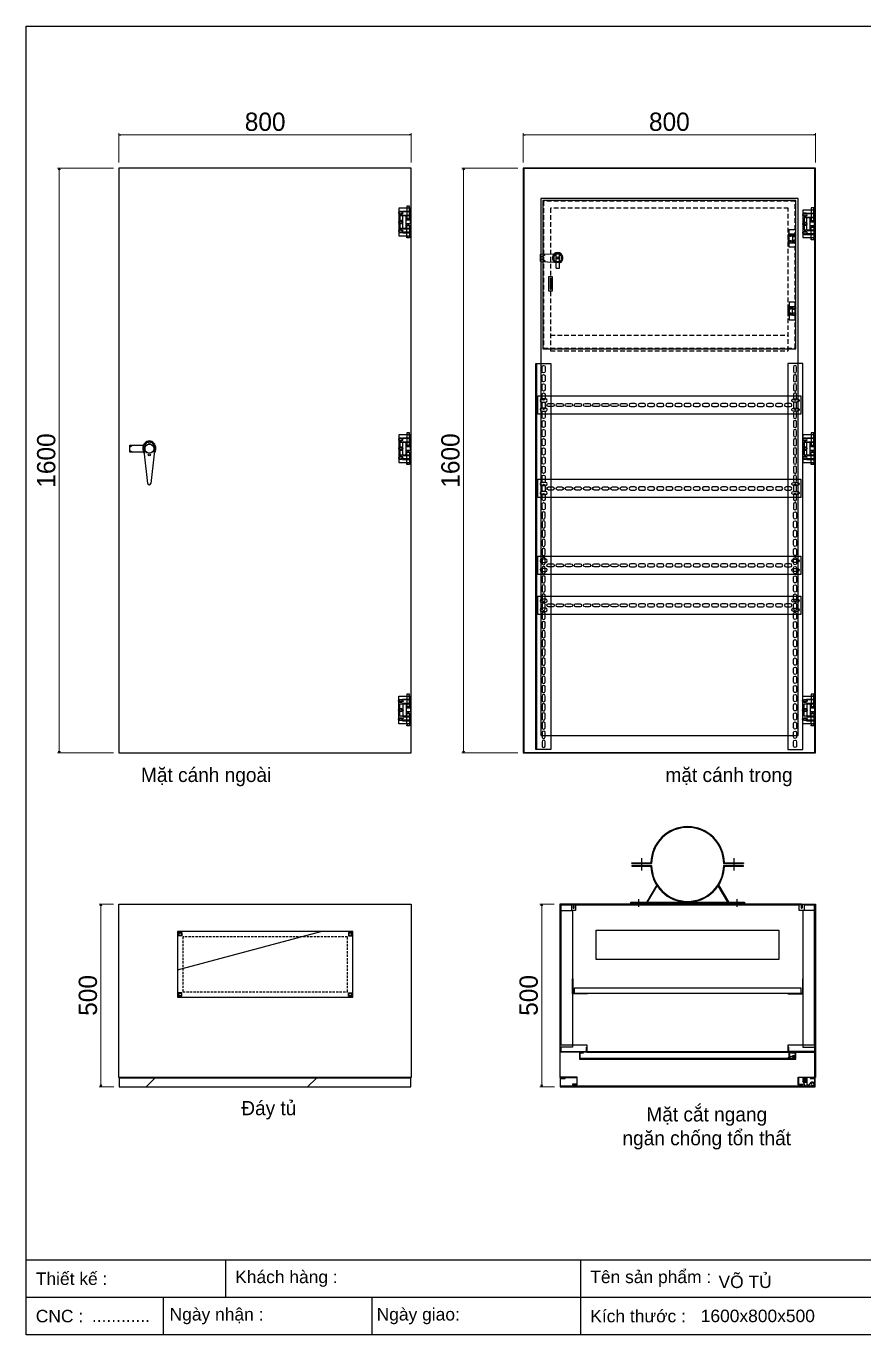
# Model space of a CAD drawing. Header units: millimetres. Extents: x 0 to 5063, y 0 to 3580.
# Drawn here: x 0 to 2292, y 0 to 3580 of the extents above; entities that cross this region are included whole.
import ezdxf

# ---------------------------------------------------------------- set-up
doc = ezdxf.new("R2010")
doc.units = ezdxf.units.MM
doc.linetypes.add('HIDDEN', pattern=[9.525, 6.35, -3.175])
doc.linetypes.add('HIDDENX2', pattern=[19.05, 12.7, -6.35])
for name, color, linetype in [('CNC', 7, 'Continuous'), ('DIM', 253, 'Continuous'), ('Ghi chu', 7, 'Continuous'), ('HEATER', 1, 'Continuous')]:
    doc.layers.add(name, color=color, linetype=linetype)
doc.styles.add('Arial', font='arial.ttf')
doc.dimstyles.new('CNC', dxfattribs={"dimtxt": 50, "dimasz": 5, "dimexe": 5, "dimexo": 15, "dimgap": 10, "dimtad": 1, "dimdec": 0, "dimtxsty": 'Standard', "dimblk": 'OPEN30', "dimcen": 10, "dimclrd": 5, "dimclre": 5, "dimclrt": 3, "dimazin": 3, "dimtfac": 1, "dimtdec": 0, "dimtmove": 0, "dimatfit": 3, "dimldrblk": 'ARCHTICK', "dimlwd": 9, "dimlwe": 9})

# ---------------------------------------------------------------- blocks, each defined once
blk = doc.blocks.new('KHUNG CHUẨN')
at = {"color": 7}
for p, q in [((19889.2, -28535.2), (16919.2, -28535.2)), ((17239.2, -28535.2), (17239.2, -28595.2)), ((17809.2, -28535.2), (17809.2, -28655.2)), ((18939.2, -28595.2), (16919.2, -28595.2)), ((17139.2, -28595.2), (17139.2, -28655.2)), ((17474.2, -28595.2), (17474.2, -28655.2))]:
    blk.add_line(p, q, dxfattribs=at)
blk.add_lwpolyline([(16919.2, -26555.2), (19889.2, -26555.2), (19889.2, -28655.2), (16919.2, -28655.2)], close=True, dxfattribs=at)
at = {"color": 2, "char_height": 20, "attachment_point": 4, "style": 'Arial'}
for s, insert, width in [('  Thiết kế :', (16919.2, -28565.2), 917.634), ('  Khách hàng :', (17239.2, -28565.2), 917.634), ('  Tên sản phẩm :', (17809.2, -28565.2), 917.634), ('  CNC :', (16919.2, -28625.2), 917.634), ('  Ngày nhận :', (17134, -28625.2), 556.651), ('  Ngày giao:', (17466.3, -28625.2), 556.651), ('  Kích thước :', (17809.2, -28625.2), 917.634)]:
    blk.add_mtext(s, dxfattribs=dict(at, insert=insert, width=width))
at = {"color": 3, "style": 'Arial'}
for tag, p in [('#01', (17055.6, -28580.1)), ('#02', (17431.4, -28580.1)), ('#03', (18030.6, -28580.1)), ('#08', (18751.7, -28580.1)), ('#10', (19064.8, -28580.1)), ('#04', (17024.8, -28634.6)), ('#05', (17308.5, -28633)), ('#06', (17632.7, -28633.7)), ('#07', (18002, -28634.7)), ('#09', (18753.8, -28632.6)), ('#11', (19060.3, -28625.7)), ('#12', (19806.5, -28628.9))]:
    blk.add_attdef(tag, p, '', height=20, dxfattribs=at)
blk = doc.blocks.new('*D1')
at = {"color": 0, "linetype": 'ByBlock', "lineweight": -2}
for p, q in [((253.9, 3282.7), (258.9, 3284)), ((258.9, 3281.4), (253.9, 3282.7)), ((253.9, 3282.7), (258.9, 3282.7)), ((1048.9, 3284), (1053.9, 3282.7)), ((1053.9, 3282.7), (1048.9, 3281.4)), ((1053.9, 3282.7), (1048.9, 3282.7))]:
    blk.add_line(p, q, dxfattribs=at)
at = {"layer": 'Defpoints', "color": 0, "transparency": 16777216}
for p in [(1053.9, 3282.7), (253.9, 3191.7), (1053.9, 3191.7)]:
    blk.add_point(p, dxfattribs=at)
at = {"layer": 'DIM', "color": 5, "lineweight": 9, "transparency": 16777216}
for p, q in [((253.9, 3206.7), (253.9, 3287.7)), ((258.9, 3282.7), (1048.9, 3282.7)), ((1053.9, 3206.7), (1053.9, 3287.7))]:
    blk.add_line(p, q, dxfattribs=at)
at = {"layer": 'DIM', "color": 3, "transparency": 16777216, "insert": (653.9, 3318.2), "char_height": 50, "attachment_point": 5}
blk.add_mtext('800', dxfattribs=at)
blk = doc.blocks.new('_ArchTick')
at = {"color": 0, "const_width": 0.15}
blk.add_lwpolyline([(-0.5, -0.5), (0.5, 0.5)], dxfattribs=at)
blk = doc.blocks.new('_Open30')
at = {"color": 0, "linetype": 'ByBlock', "lineweight": -2}
for p, q in [((-1, 0.27), (0, 0)), ((0, 0), (-1, -0.27)), ((0, 0), (-1, 0))]:
    blk.add_line(p, q, dxfattribs=at)
blk = doc.blocks.new('*D2')
at = {"color": 0, "linetype": 'ByBlock', "lineweight": -2}
for p, q in [((89.3, 3186.7), (90.6, 3191.7)), ((90.6, 3191.7), (92, 3186.7)), ((90.6, 3191.7), (90.6, 3186.7)), ((90.6, 1591.7), (89.3, 1596.7)), ((92, 1596.7), (90.6, 1591.7)), ((90.6, 1591.7), (90.6, 1596.7))]:
    blk.add_line(p, q, dxfattribs=at)
at = {"layer": 'Defpoints', "color": 0, "transparency": 16777216}
for p in [(253.9, 3191.7), (90.6, 1591.7), (253.9, 1591.7)]:
    blk.add_point(p, dxfattribs=at)
at = {"layer": 'DIM', "color": 5, "lineweight": 9, "transparency": 16777216}
for p, q in [((238.9, 3191.7), (85.6, 3191.7)), ((90.6, 3186.7), (90.6, 1596.7)), ((238.9, 1591.7), (85.6, 1591.7))]:
    blk.add_line(p, q, dxfattribs=at)
at = {"layer": 'DIM', "color": 3, "transparency": 16777216, "insert": (55.1, 2391.7), "char_height": 50, "attachment_point": 5, "rotation": 90}
blk.add_mtext('1600', dxfattribs=at)
blk = doc.blocks.new('*D3')
at = {"color": 0, "linetype": 'ByBlock', "lineweight": -2}
for p, q in [((203.3, 1173.5), (204.6, 1178.5)), ((204.6, 1178.5), (205.9, 1173.5)), ((204.6, 1178.5), (204.6, 1173.5)), ((204.6, 678.5), (203.3, 683.5)), ((205.9, 683.5), (204.6, 678.5)), ((204.6, 678.5), (204.6, 683.5))]:
    blk.add_line(p, q, dxfattribs=at)
at = {"layer": 'Defpoints', "color": 0, "transparency": 16777216}
for p in [(253.9, 1178.5), (204.6, 678.5), (254.9, 678.5)]:
    blk.add_point(p, dxfattribs=at)
at = {"layer": 'DIM', "color": 5, "lineweight": 9, "transparency": 16777216}
for p, q in [((238.9, 1178.5), (199.6, 1178.5)), ((204.6, 1173.5), (204.6, 683.5)), ((239.9, 678.5), (199.6, 678.5))]:
    blk.add_line(p, q, dxfattribs=at)
at = {"layer": 'DIM', "color": 3, "transparency": 16777216, "insert": (169.1, 928.5), "char_height": 50, "attachment_point": 5, "rotation": 90}
blk.add_mtext('500', dxfattribs=at)
blk = doc.blocks.new('MS308-2-1')
at = {"color": 1}
for p, q in [((-53, 4.6), (-46, 10)), ((-13.3, -14.2), (-13.3, 6.7)), ((-12.3, 6.7), (-12.3, -6.9)), ((12.3, 6.7), (12.3, -6.9)), ((13.3, 6.7), (13.3, -14.2)), ((-53, -4.6), (-46, -10)), ((-4, -95), (-13.3, -14.2)), ((13.3, -14.2), (4, -95))]:
    blk.add_line(p, q, dxfattribs=at)
blk.add_lwpolyline([(-15.8, -10), (-53, -10), (-53, 10), (-15.8, 10)], dxfattribs=at)
for centre, radius, start, end in [((0, 6.7), 13.3, 0, 180), ((0, 6.7), 12.3, 0, 180), ((0, 5.9), 17.7, 226.184, 313.816), ((0, -95), 4, 180, 0)]:
    blk.add_arc(centre, radius, start, end, dxfattribs=at)
blk.add_ellipse((0, 0), major_axis=(0, 21), ratio=0.857143, start_param=3.972003, end_param=8.594367, dxfattribs=at)
blk = doc.blocks.new('HL011-1-3')
at = {"color": 1}
for p, q in [((29.5, 81), (22.5, 81)), ((22.5, 81), (22.5, 78)), ((23.5, 78), (22.5, 78)), ((22.5, 75), (22.5, 49)), ((23.5, 75), (22.5, 75)), ((23.5, 75), (23.5, 78)), ((29.5, 78), (28.5, 78)), ((28.5, 75), (28.5, 78)), ((28.5, 75), (29.5, 75)), ((29.5, 78), (29.5, 81)), ((29.5, 49), (29.5, 75)), ((11, 56), (11, 19)), ((11, 56), (32, 56)), ((20, 54), (20, 21)), ((20, 47), (32, 47)), ((32, 42.5), (20, 42.5)), ((22.5, 49), (24, 44)), ((24, 44), (28, 44)), ((29.5, 49), (28, 44)), ((11, 19), (32, 19)), ((32, 32.5), (20, 32.5)), ((20, 28), (32, 28)), ((22.5, 26), (24, 31)), ((22.5, 0), (22.5, 26)), ((23.5, 0), (22.5, 0)), ((23.5, 0), (23.5, -3)), ((24, 31), (28, 31)), ((29.5, 26), (28, 31)), ((28.5, 0), (28.5, -3)), ((28.5, 0), (29.5, 0)), ((29.5, 26), (29.5, 0)), ((22.5, -6), (22.5, -3)), ((23.5, -3), (22.5, -3)), ((29.5, -6), (22.5, -6)), ((29.5, -3), (28.5, -3)), ((29.5, -3), (29.5, -6))]:
    blk.add_line(p, q, dxfattribs=at)
for points in [[(32, 19), (32, 0), (0, 0), (0, 75), (32, 75), (32, 56)], [(32, 28), (32, 21), (3, 21), (3, 54), (32, 54), (32, 47)], [(32, 42.5), (32, 32.5)]]:
    blk.add_lwpolyline(points, dxfattribs=at)
for points in [[(10, 67), (32, 67), (32, 65), (10, 65)], [(10, 8), (32, 8), (32, 10), (10, 10)]]:
    blk.add_lwpolyline(points, close=True, dxfattribs=at)
for centre in [(5.5, 62.5), (5.5, 37.5), (5.5, 12.5)]:
    blk.add_circle(centre, 3, dxfattribs=at)
blk = doc.blocks.new('*D4')
at = {"color": 0, "linetype": 'ByBlock', "lineweight": -2}
for p, q in [((1360, 3282.7), (1365, 3284)), ((1365, 3281.4), (1360, 3282.7)), ((1360, 3282.7), (1365, 3282.7)), ((2155, 3284), (2160, 3282.7)), ((2160, 3282.7), (2155, 3281.4)), ((2160, 3282.7), (2155, 3282.7))]:
    blk.add_line(p, q, dxfattribs=at)
at = {"layer": 'Defpoints', "color": 0, "transparency": 16777216}
for p in [(2160, 3282.7), (1360, 3191.7), (2160, 3191.7)]:
    blk.add_point(p, dxfattribs=at)
at = {"layer": 'DIM', "color": 5, "lineweight": 9, "transparency": 16777216}
for p, q in [((1360, 3206.7), (1360, 3287.7)), ((1365, 3282.7), (2155, 3282.7)), ((2160, 3206.7), (2160, 3287.7))]:
    blk.add_line(p, q, dxfattribs=at)
at = {"layer": 'DIM', "color": 3, "transparency": 16777216, "insert": (1760, 3318.2), "char_height": 50, "attachment_point": 5}
blk.add_mtext('800', dxfattribs=at)
blk = doc.blocks.new('*D5')
at = {"color": 0, "linetype": 'ByBlock', "lineweight": -2}
for p, q in [((1195.4, 3186.7), (1196.8, 3191.7)), ((1196.8, 3191.7), (1198.1, 3186.7)), ((1196.8, 3191.7), (1196.8, 3186.7)), ((1196.8, 1591.7), (1195.4, 1596.7)), ((1198.1, 1596.7), (1196.8, 1591.7)), ((1196.8, 1591.7), (1196.8, 1596.7))]:
    blk.add_line(p, q, dxfattribs=at)
at = {"layer": 'Defpoints', "color": 0, "transparency": 16777216}
for p in [(1360, 3191.7), (1196.8, 1591.7), (1360, 1591.7)]:
    blk.add_point(p, dxfattribs=at)
at = {"layer": 'DIM', "color": 5, "lineweight": 9, "transparency": 16777216}
for p, q in [((1345, 3191.7), (1191.8, 3191.7)), ((1196.8, 3186.7), (1196.8, 1596.7)), ((1345, 1591.7), (1191.8, 1591.7))]:
    blk.add_line(p, q, dxfattribs=at)
at = {"layer": 'DIM', "color": 3, "transparency": 16777216, "insert": (1161.2, 2391.7), "char_height": 50, "attachment_point": 5, "rotation": 90}
blk.add_mtext('1600', dxfattribs=at)
blk = doc.blocks.new('*D7')
at = {"color": 0, "linetype": 'ByBlock', "lineweight": -2}
for p, q in [((1409.4, 1173.5), (1410.7, 1178.5)), ((1410.7, 1178.5), (1412.1, 1173.5)), ((1410.7, 1178.5), (1410.7, 1173.5)), ((1410.7, 678.5), (1409.4, 683.5)), ((1412.1, 683.5), (1410.7, 678.5)), ((1410.7, 678.5), (1410.7, 683.5))]:
    blk.add_line(p, q, dxfattribs=at)
at = {"layer": 'Defpoints', "color": 0, "transparency": 16777216}
for p in [(1460, 1178.5), (1410.7, 678.5), (1461, 678.5)]:
    blk.add_point(p, dxfattribs=at)
at = {"layer": 'DIM', "color": 5, "lineweight": 9, "transparency": 16777216}
for p, q in [((1445, 1178.5), (1405.7, 1178.5)), ((1410.7, 1173.5), (1410.7, 683.5)), ((1446, 678.5), (1405.7, 678.5))]:
    blk.add_line(p, q, dxfattribs=at)
at = {"layer": 'DIM', "color": 3, "transparency": 16777216, "insert": (1375.2, 928.5), "char_height": 50, "attachment_point": 5, "rotation": 90}
blk.add_mtext('500', dxfattribs=at)
blk = doc.blocks.new('HL011-1-4')
h = blk.add_hatch()
h.set_pattern_fill('ANSI31', color=2, scale=0.5, style=0)
h.paths.add_polyline_path([(2.5, 0), (8.5, 0), (8.5, 12), (2.5, 12)])
at = {"color": 1}
for p, q in [((7, 23.5), (0, 10)), ((0, 0), (0, 10)), ((11, 0), (0, 0)), ((7, 23.5), (26, 23.5)), ((11, 0), (11, 19.5)), ((11, 19.5), (17, 19.5)), ((17, 19.5), (21.2, 13.9))]:
    blk.add_line(p, q, dxfattribs=at)
at = {"color": 2}
blk.add_lwpolyline([(2.5, 0), (2.5, 12), (8.5, 12), (8.5, 0)], dxfattribs=at)
at = {"color": 1}
blk.add_lwpolyline([(5.7, 21), (3, 21), (3, 23.5), (7, 23.5)], dxfattribs=at)
blk.add_circle((26, 17.5), 3.5, dxfattribs=at)
blk.add_arc((26, 17.5), 6, 216.8699, 90, dxfattribs=at)
blk = doc.blocks.new('ovan6x9')
at = {"color": 2}
for p, q in [((2, 6), (8, 6)), ((2, 0), (8, 0))]:
    blk.add_line(p, q, dxfattribs=at)
for centre, start, end in [((2, 3), 90, 270), ((8, 3), 270, 90)]:
    blk.add_arc(centre, 3, start, end, dxfattribs=at)
blk = doc.blocks.new('HL036-1-1')
at = {"color": 1}
blk.add_line((9.5, 36.2), (9.5, 12.2), dxfattribs=at)
for points in [[(-2.5, 12.2), (17.5, 12.2), (17.5, 36.2), (-2.5, 36.2)], [(0, 48.5), (17.5, 48.5), (17.5, 0), (0, 0)]]:
    blk.add_lwpolyline(points, close=True, dxfattribs=at)
for centre, radius in [((3.5, 31.8), 2), ((3.5, 16.8), 2), ((12.7, 32.5), 2.5), ((12.7, 16), 2.5)]:
    blk.add_circle(centre, radius, dxfattribs=at)
blk = doc.blocks.new('HL036-1-2')
at = {"layer": 'Ghi chu', "color": 1}
for p, q in [((-3, 17.8), (-18.9, 17.8)), ((-18.9, 15.8), (-18.9, 17.8)), ((-12.1, 15.8), (-18.9, 15.8)), ((-16.4, 1), (-16.4, 14)), ((-15.6, 15), (-3.9, 17.7)), ((0, 0), (-15.4, 0)), ((-14.4, 3), (-14.4, 11.9)), ((0, 2), (-13.4, 2)), ((-13.1, 12.8), (-4.3, 9.8)), ((-6.2, 2), (-6.2, 0)), ((-1.2, 2), (-1.2, 0)), ((0, 0), (0, 2))]:
    blk.add_line(p, q, dxfattribs=at)
for radius in [4.1, 2.1]:
    blk.add_circle((-3, 13.7), radius, dxfattribs=at)
for centre, start, end in [((-15.4, 14), 102.9616, 180), ((-15.4, 1), 180, 270), ((-13.4, 11.9), 71.3254, 180), ((-13.4, 3), 180, 270)]:
    blk.add_arc(centre, 1, start, end, dxfattribs=at)
blk = doc.blocks.new('SDGFGHGHG')
at = {"layer": 'HEATER'}
for p, q in [((860892.9, 570780.5), (860931.6, 570782)), ((860892.9, 570760.5), (860892.9, 570780.5)), ((860892.9, 570771.9), (860906.3, 570778.7)), ((860892.9, 570769.1), (860906.3, 570762.4)), ((860892.9, 570760.5), (860931.6, 570759.1)), ((860935.9, 570742), (860935.9, 570784.3)), ((860937.5, 570771.3), (860939.5, 570771.3)), ((860937.5, 570769.8), (860939.5, 570769.8)), ((860939.5, 570773.5), (860939.5, 570771.3)), ((860939.5, 570769.8), (860939.5, 570767.6)), ((860941.3, 570773.5), (860941.3, 570771.3)), ((860941.3, 570771.3), (860943.4, 570771.3)), ((860941.3, 570769.8), (860941.3, 570767.6)), ((860941.3, 570769.8), (860943.4, 570769.8)), ((860944.9, 570742), (860944.9, 570784.3)), ((860935.9, 570742), (860944.9, 570742))]:
    blk.add_line(p, q, dxfattribs=at)
blk.add_circle((860940.4, 570770.5), 3.08, dxfattribs=at)
blk.add_arc((860940.4, 570770.5), 14.5, 288.08, 251.92, dxfattribs=at)
blk = doc.blocks.new('SĐFHGGH')
at = {"layer": 'HEATER'}
for points in [[(860943.4, 570717), (860943.4, 570718.4), (860937.4, 570718.4), (860937.4, 570717)], [(860928.8, 570702.4), (860927.4, 570702.4), (860927.4, 570708.4), (860928.8, 570708.4)], [(860943.4, 570693.8), (860943.4, 570692.4), (860937.4, 570692.4), (860937.4, 570693.8)], [(860952.1, 570702.4), (860953.4, 570702.4), (860953.4, 570708.4), (860952.1, 570708.4)]]:
    blk.add_lwpolyline(points, dxfattribs=at)
for start, end in [(104.4775, 165.5225), (14.4775, 75.5225), (194.4775, 255.5225), (284.4775, 345.5225)]:
    blk.add_arc((860940.4, 570705.4), 12, start, end, dxfattribs=at)
blk = doc.blocks.new('MS722')
for name, p in [('SDGFGHGHG', (-860940.4, -570770.5)), ('SĐFHGGH', (-860940.4, -570705.4))]:
    blk.add_blockref(name, p)
blk = doc.blocks.new('ovan8.5x20')
at = {"layer": 'CNC', "color": 2, "lineweight": -3}
for p, q in [((5.7, 4.2), (-5.8, 4.2)), ((-5.8, -4.2), (5.7, -4.2))]:
    blk.add_line(p, q, dxfattribs=at)
for centre, start, end in [((-5.8, 0), 90, 270), ((5.7, 0), 270, 90)]:
    blk.add_arc(centre, 4.25, start, end, dxfattribs=at)
blk = doc.blocks.new('2565')
at = {"color": 5}
for p, q in [((168377, -2431.2), (168377, -2429.1)), ((168377, -2429.1), (168428.9, -2429.1)), ((168431, -2431.2), (168377, -2431.2)), ((168682.1, -2431.2), (168628.1, -2431.2)), ((168630.2, -2429.1), (168682.1, -2429.1)), ((168682.1, -2429.1), (168682.1, -2431.2)), ((168377, -2436.4), (168377, -2438.4)), ((168431, -2436.4), (168377, -2436.4)), ((168377, -2438.4), (168428.9, -2438.4)), ((168682.1, -2436.4), (168628.1, -2436.4)), ((168630.2, -2438.4), (168682.1, -2438.4)), ((168682.1, -2438.4), (168682.1, -2436.4)), ((168444.3, -2491.4), (168417.6, -2535.9)), ((168419.4, -2537), (168446.1, -2492.5)), ((168446.1, -2492.5), (168444.3, -2491.4)), ((168613.1, -2492.5), (168614.9, -2491.4)), ((168639.8, -2537), (168613.1, -2492.5)), ((168614.9, -2491.4), (168641.5, -2535.9)), ((168373.9, -2537), (168685.2, -2537)), ((168373.9, -2539.1), (168373.9, -2537)), ((168685.2, -2539.1), (168373.9, -2539.1)), ((168373.9, -2540.1), (168685.2, -2540.1)), ((168373.9, -2542.2), (168373.9, -2540.1)), ((168417.6, -2535.9), (168419.4, -2537)), ((168641.5, -2535.9), (168639.8, -2537)), ((168685.2, -2537), (168685.2, -2539.1)), ((168685.2, -2540.1), (168685.2, -2542.2)), ((168685.2, -2542.2), (168373.9, -2542.2))]:
    blk.add_line(p, q, dxfattribs=at)
at = {"color": 2}
for p, q in [((168403, -2416.6), (168403, -2450.9)), ((168656.1, -2416.6), (168656.1, -2450.9)), ((168394.7, -2529.2), (168394.7, -2550)), ((168664.5, -2529.2), (168664.5, -2550))]:
    blk.add_line(p, q, dxfattribs=at)
at = {"color": 5}
for centre, radius, start, end in [((168529.6, -2431.2), 100.7, 1.1814, 178.8186), ((168529.6, -2431.2), 98.6, 0, 180), ((168529.6, -2436.4), 100.7, 181.1814, 358.8186), ((168529.6, -2436.4), 98.6, 180, 0)]:
    blk.add_arc(centre, radius, start, end, dxfattribs=at)
blk = doc.blocks.new('123698')
at = {"color": 44}
for p, q in [((168168.1, -5455), (168168.1, -5405)), ((168168.1, -5405), (168888.1, -5405)), ((168888.1, -5405), (168888.1, -5455)), ((168888.1, -5455), (168168.1, -5455))]:
    blk.add_line(p, q, dxfattribs=at)
at = {"color": 44, "rotation": 180}
blk.add_blockref('ovan8.5x20', (168184.1, -5417.5), dxfattribs=at)
at = {"layer": 'CNC', "lineweight": -3, "rotation": 180}
for p in [(168184.1, -5442.5), (168428.1, -5430), (168453.1, -5430), (168478.1, -5430), (168503.1, -5430), (168528.1, -5430), (168553.1, -5430), (168578.1, -5430), (168603.1, -5430), (168628.1, -5430), (168653.1, -5430), (168678.1, -5430), (168703.1, -5430), (168728.1, -5430), (168753.1, -5430), (168778.1, -5430), (168803.1, -5430), (168828.1, -5430), (168853.1, -5430)]:
    blk.add_blockref('ovan8.5x20', p, dxfattribs=at)
at = {"layer": 'CNC', "lineweight": -3, "xscale": -1, "rotation": 180}
for p in [(168203.1, -5430), (168228.1, -5430), (168253.1, -5430), (168278.1, -5430), (168303.1, -5430), (168328.1, -5430), (168353.1, -5430), (168378.1, -5430), (168403.1, -5430), (168873.3, -5417.5), (168873.3, -5442.5)]:
    blk.add_blockref('ovan8.5x20', p, dxfattribs=at)

msp = doc.modelspace()

# ---------------------------------------------------------------- hatches: boundary and pattern name
at = {"ltscale": 3}
h = msp.add_hatch(dxfattribs=at)
h.set_pattern_fill('ANSI31', color=256, angle=90, style=0)
h.set_pattern_definition([(225, (6882.27708, 1.01402), (0.0883883476, -0.0883883476), [])])
h.paths.add_polyline_path([(1434.5, 2890.2), (1436.5, 2890.2), (1436.5, 2860.2), (1434.5, 2860.2)])
h = msp.add_hatch(dxfattribs=at)
h.set_pattern_fill('ANSI31', color=256, scale=200, style=0)
h.set_pattern_definition([(45, (26804847.3, 27524729), (-3535.5339, 3535.5339), [])])
h.paths.add_polyline_path([(413.9, 1103.5), (413.9, 923.5), (893.9, 923.5), (893.9, 1103.5)], flags=16)
h.paths.add_polyline_path([(253.9, 1178.5), (1053.9, 1178.5), (1053.9, 703.5), (253.9, 703.5)])
h = msp.add_hatch(dxfattribs=at)
h.set_pattern_fill('ANSI31', color=256, scale=100, angle=75, style=0)
h.set_pattern_definition([(195, (-9825267.9, 16505294.4), (323.52381, -1207.40728), [])])
h.paths.add_polyline_path([(413.9, 1103.5), (413.9, 923.5), (893.9, 923.5), (893.9, 1103.5)])
h = msp.add_hatch(dxfattribs=at)
h.set_pattern_fill('ANSI31', color=256, scale=50, angle=90, style=0)
h.set_pattern_definition([(225, (-6878682.28, 6701211.83), (220.970869, -220.970869), [])])
h.paths.add_polyline_path([(1052.9, 702.5), (254.9, 702.5), (254.9, 678.5), (1052.9, 678.5)])

# ---------------------------------------------------------------- linework, layer by layer
at = {"color": 3, "linetype": 'HIDDENX2'}
msp.add_line((1434.5, 2734.7), (2085.5, 2734.7), dxfattribs=at)
at = {"color": 44, "ltscale": 3}
for p, q in [((1396, 2657.5), (1396, 1601)), ((2124, 2657.5), (2124, 1601))]:
    msp.add_line(p, q, dxfattribs=at)
for points in [[(253.9, 1591.7), (1053.9, 1591.7), (1053.9, 3191.7), (253.9, 3191.7)], [(1360, 1591.7), (2160, 1591.7), (2160, 3191.7), (1360, 3191.7)], [(1361.5, 1593.2), (2158.5, 1593.2), (2158.5, 3190.2), (1361.5, 3190.2)], [(1408, 1639.7), (2112, 1639.7), (2112, 3108.7), (1408, 3108.7)], [(413.9, 1103.5), (413.9, 923.5), (893.9, 923.5), (893.9, 1103.5)]]:
    msp.add_lwpolyline(points, close=True)
at = {"color": 6}
for points in [[(1414, 2697.7), (2106, 2697.7), (2106, 3102.7), (1414, 3102.7)], [(2094.5, 771.7), (2104.5, 771.7), (2104.5, 755.7), (1515.5, 755.7), (1515.5, 771.7), (1525.5, 771.7), (1525.5, 773.2), (1514, 773.2), (1514, 754.2), (2106, 754.2), (2106, 773.2), (2094.5, 773.2)]]:
    msp.add_lwpolyline(points, close=True, dxfattribs=at)
at = {"color": 6, "linetype": 'HIDDENX2'}
msp.add_lwpolyline([(1415.5, 2699.2), (2104.5, 2699.2), (2104.5, 3101.2), (1415.5, 3101.2)], close=True, dxfattribs=at)
at = {"color": 3, "linetype": 'HIDDENX2'}
msp.add_lwpolyline([(1434.5, 2691.7), (2085.5, 2691.7), (2085.5, 3082.2), (1434.5, 3082.2)], close=True, dxfattribs=at)
at = {"color": 2}
for points in [[(1022.4, 3073.2, 1), (1022.4, 3065.2), (1027.4, 3065.2, 1), (1027.4, 3073.2)], [(1022.4, 3048.2, 1), (1022.4, 3040.2), (1027.4, 3040.2, 1), (1027.4, 3048.2)], [(2128.5, 3068.2, 1), (2128.5, 3060.2), (2133.5, 3060.2, 1), (2133.5, 3068.2)], [(2128.5, 3043.2, 1), (2128.5, 3035.2), (2133.5, 3035.2, 1), (2133.5, 3043.2)], [(1022.4, 3023.2, 1), (1022.4, 3015.2), (1027.4, 3015.2, 1), (1027.4, 3023.2)], [(2128.5, 3018.2, 1), (2128.5, 3010.2), (2133.5, 3010.2, 1), (2133.5, 3018.2)], [(1022.4, 2453.2, 1), (1022.4, 2445.2), (1027.4, 2445.2, 1), (1027.4, 2453.2)], [(2128.5, 2453.2, 1), (2128.5, 2445.2), (2133.5, 2445.2, 1), (2133.5, 2453.2)], [(1022.4, 2428.2, 1), (1022.4, 2420.2), (1027.4, 2420.2, 1), (1027.4, 2428.2)], [(1022.4, 2403.2, 1), (1022.4, 2395.2), (1027.4, 2395.2, 1), (1027.4, 2403.2)], [(2128.5, 2428.2, 1), (2128.5, 2420.2), (2133.5, 2420.2, 1), (2133.5, 2428.2)], [(2128.5, 2403.2, 1), (2128.5, 2395.2), (2133.5, 2395.2, 1), (2133.5, 2403.2)], [(1022.4, 1730.2, -1), (1022.4, 1738.2), (1027.4, 1738.2, -1), (1027.4, 1730.2)], [(2128.5, 1730.2, -1), (2128.5, 1738.2), (2133.5, 1738.2, -1), (2133.5, 1730.2)], [(1022.4, 1705.2, -1), (1022.4, 1713.2), (1027.4, 1713.2, -1), (1027.4, 1705.2)], [(1022.4, 1680.2, -1), (1022.4, 1688.2), (1027.4, 1688.2, -1), (1027.4, 1680.2)], [(2128.5, 1705.2, -1), (2128.5, 1713.2), (2133.5, 1713.2, -1), (2133.5, 1705.2)], [(2128.5, 1680.2, -1), (2128.5, 1688.2), (2133.5, 1688.2, -1), (2133.5, 1680.2)]]:
    msp.add_lwpolyline(points, format="xyb", close=True, dxfattribs=at)
for points in [[(1444.3, 2935.7), (1464.8, 2935.7), (1464.8, 2956.2), (1444.3, 2956.2)], [(425.8, 1091.6), (416.8, 1091.6), (416.8, 1100.6), (425.8, 1100.6)], [(882, 1091.6), (891, 1091.6), (891, 1100.6), (882, 1100.6)], [(425.8, 935.4), (416.8, 935.4), (416.8, 926.4), (425.8, 926.4)], [(882, 935.4), (891, 935.4), (891, 926.4), (882, 926.4)]]:
    msp.add_lwpolyline(points, close=True, dxfattribs=at)
at = {"color": 2, "ltscale": 3}
for points in [[(1430, 2895.2), (1439, 2895.2), (1439, 2855.2), (1430, 2855.2)], [(1560, 1107), (2060, 1107), (2060, 1027), (1560, 1027)]]:
    msp.add_lwpolyline(points, close=True, dxfattribs=at)
at = {"ltscale": 3}
for points in [[(1434.5, 2890.2), (1436.5, 2890.2), (1436.5, 2860.2), (1434.5, 2860.2)], [(253.9, 1178.5), (1053.9, 1178.5), (1053.9, 703.5), (253.9, 703.5)], [(1052.9, 702.5), (254.9, 702.5), (254.9, 678.5), (1052.9, 678.5)]]:
    msp.add_lwpolyline(points, close=True, dxfattribs=at)
at = {"color": 44, "ltscale": 3}
for points in [[(1394.5, 2657.5), (1436, 2657.5), (1436, 1601), (1394.5, 1601)], [(2125.5, 2657.5), (2084, 2657.5), (2084, 1601), (2125.5, 1601)]]:
    msp.add_lwpolyline(points, close=True, dxfattribs=at)
at = {"color": 7}
for points in [[(1494.5, 684), (1508, 684), (1508, 705), (1461.5, 705), (1461.5, 1177), (1496.5, 1177), (1496.5, 1167), (1498, 1167), (1498, 1178.5), (1460, 1178.5), (1460, 703.5), (1506.5, 703.5), (1506.5, 685.5), (1494.5, 685.5)], [(1499.5, 1167), (1499.5, 1177), (2120.5, 1177), (2120.5, 1167), (2122, 1167), (2122, 1178.5), (1498, 1178.5), (1498, 1167)], [(2125.5, 684), (2112, 684), (2112, 705), (2158.5, 705), (2158.5, 1177), (2123.5, 1177), (2123.5, 1167), (2122, 1167), (2122, 1178.5), (2160, 1178.5), (2160, 703.5), (2113.5, 703.5), (2113.5, 685.5), (2125.5, 685.5)], [(1474.5, 702.5), (1461, 702.5), (1461, 678.5), (2159, 678.5), (2159, 702.5), (2145.5, 702.5), (2145.5, 701), (2157.5, 701), (2157.5, 680), (1462.5, 680), (1462.5, 701), (1474.5, 701)]]:
    msp.add_lwpolyline(points, close=True, dxfattribs=at)
at = {"color": 3, "ltscale": 3}
msp.add_lwpolyline([(1461.5, 793.5), (1534.5, 793.5), (1534.5, 773.5), (2085.5, 773.5), (2085.5, 793.5), (2158.5, 793.5), (2158.5, 1177), (2128.5, 1177), (2128.5, 1160.5), (2115.5, 1160.5), (2115.5, 1177), (1503, 1177), (1503, 1160.5), (1493, 1160.5), (1493, 1177), (1461.5, 1177), (1461.5, 793.5)], dxfattribs=at)
at = {"color": 44}
for points in [[(1461.5, 1160.5), (1494.5, 1160.5), (1494.5, 787), (1461.5, 787)], [(2158.5, 1160.5), (2125.5, 1160.5), (2125.5, 787), (2158.5, 787)], [(1536, 932.5), (1494.5, 932.5), (1494.5, 974), (1496, 974), (1496, 934), (1536, 934)], [(2084, 932.5), (2125.5, 932.5), (2125.5, 974), (2124, 974), (2124, 934), (2084, 934)], [(1500, 949), (2120, 949), (2120, 934), (1500, 934)]]:
    msp.add_lwpolyline(points, close=True, dxfattribs=at)
at = {"color": 3, "ltscale": 3}
msp.add_lwpolyline([(1463, 793.5), (1534.5, 793.5), (1534.5, 775), (2085.5, 775), (2085.5, 793.5), (2157, 793.5), (2157, 1175.5), (2128.5, 1175.5), (2128.5, 1160.5), (2115.5, 1160.5), (2115.5, 1175.5), (1503, 1175.5), (1503, 1160.5), (1493, 1160.5), (1493, 1175.5), (1463, 1175.5)], close=True, dxfattribs=at)
at = {"color": 2, "linetype": 'HIDDEN'}
msp.add_lwpolyline([(428.9, 1088.5), (428.9, 938.5), (878.9, 938.5), (878.9, 1088.5)], close=True, dxfattribs=at)
at = {"color": 3}
for points in [[(1463, 787), (1463, 775), (1533, 775), (1533, 787), (1534.5, 787), (1534.5, 773.5), (1461.5, 773.5), (1461.5, 787)], [(2157, 787), (2157, 775), (2087, 775), (2087, 787), (2085.5, 787), (2085.5, 773.5), (2158.5, 773.5), (2158.5, 787)]]:
    msp.add_lwpolyline(points, close=True, dxfattribs=at)
at = {"color": 2}
for centre, radius in [((1454.5, 2946), 11), ((336.9, 2424.2), 12.5), ((336.9, 2441.2), 3), ((336.9, 2407.2), 3)]:
    msp.add_circle(centre, radius, dxfattribs=at)
at = {"color": 7}
for centre in [(421.3, 1096.1), (886.5, 1096.1), (421.3, 930.9), (886.5, 930.9)]:
    msp.add_circle(centre, 4, dxfattribs=at)

# ---------------------------------------------------------------- block references
at = {"color": 3}
ref = msp.add_blockref('KHUNG CHUẨN', (-28842.9, 48849.5), dxfattribs=dict(at, xscale=1.704737719082913, yscale=1.704737719082913, zscale=1.704737719082913))
ref.add_attrib('#03', 'VÕ TỦ', (1894.5, 128), dxfattribs={"color": 3, "height": 34.09, "style": 'Arial'})
ref.add_attrib('#07', '1600x800x500', (1845.8, 34.8), dxfattribs={"color": 3, "height": 34.095, "style": 'Arial'})
ref.add_attrib('#04', '............', (179.9, 35), dxfattribs={"color": 3, "height": 34.095, "style": 'Arial'})
at = {"color": 7, "xscale": -1, "rotation": 180}
for name, p in [('HL011-1-3', (1019.4, 3081.7)), ('HL011-1-3', (2125.5, 3076.7)), ('HL036-1-1', (2087.7, 2825.2)), ('ovan6x9', (2095.4, 2812.2)), ('ovan6x9', (2095.4, 2795.7)), ('HL011-1-3', (1019.4, 2461.7)), ('HL011-1-3', (2125.5, 2461.7)), ('HL036-1-2', (2103.4, 773.5)), ('HL011-1-4', (2125.5, 703.5))]:
    msp.add_blockref(name, p, dxfattribs=at)
at = {"color": 7}
for name, p in [('HL036-1-1', (2087.7, 2975.2)), ('ovan6x9', (2095.4, 3004.7)), ('ovan6x9', (2095.4, 2988.2)), ('MS722', (1454.5, 2946)), ('MS308-2-1', (336.9, 2424.2)), ('HL011-1-3', (1019.4, 1671.7)), ('HL011-1-3', (2125.5, 1671.7))]:
    msp.add_blockref(name, p, dxfattribs=at)
for name, p in [('123698', (-166768.1, 7973.5)), ('123698', (-166768.1, 7745.3)), ('123698', (-166768.1, 7534.9)), ('123698', (-166768.1, 7425.7)), ('2565', (-166719.6, 3720.7))]:
    msp.add_blockref(name, p)
at = {"layer": 'CNC', "lineweight": -3, "xscale": -1, "rotation": 270}
for p in [(1416, 2641.7), (1416, 2616.7), (1416, 2591.7), (1416, 2566.7), (1416, 2541.7), (1416, 2516.7), (1416, 2491.7), (1416, 2466.7), (1416, 2441.7), (1416, 2416.7), (1416, 2391.7), (1416, 2366.7), (1416, 2341.7), (1416, 2316.7), (1416, 2291.7), (1416, 2266.7)]:
    msp.add_blockref('ovan8.5x20', p, dxfattribs=at)
at = {"layer": 'CNC', "lineweight": -3}
for p, rotation in [((2104, 2641.7), 90), ((2104, 2616.7), 90), ((2104, 2591.7), 90), ((2104, 2566.7), 90), ((2104, 2541.7), 90), ((2104, 2516.7), 90), ((2104, 2491.7), 90), ((2104, 2466.7), 90), ((2104, 2441.7), 90), ((2104, 2416.7), 90), ((2104, 2391.7), 90), ((2104, 2366.7), 90), ((2104, 2341.7), 90), ((2104, 2316.7), 90), ((2104, 2291.7), 90), ((2104, 2266.7), 90), ((1416, 2241.7), 270), ((1416, 2216.7), 270), ((1416, 2191.7), 270), ((1416, 2166.7), 270), ((1416, 2141.7), 270), ((1416, 2116.7), 270), ((1416, 2091.7), 270), ((1416, 2066.7), 270), ((1416, 2041.7), 270), ((1416, 2016.7), 270), ((1416, 1991.7), 270), ((1416, 1966.7), 270), ((1416, 1941.7), 270), ((1416, 1916.7), 270), ((1416, 1891.7), 270), ((1416, 1866.7), 270), ((1416, 1841.7), 270), ((1416, 1816.7), 270), ((1416, 1791.7), 270), ((1416, 1766.7), 270), ((1416, 1741.7), 270), ((1416, 1716.7), 270), ((1416, 1691.7), 270), ((1416, 1666.7), 270), ((1416, 1641.7), 270), ((1416, 1616.7), 270)]:
    msp.add_blockref('ovan8.5x20', p, dxfattribs=dict(at, rotation=rotation))
at = {"layer": 'CNC', "lineweight": -3, "extrusion": (0, 0, -1), "zscale": -1, "rotation": 270}
for p in [(-2104, 2241.7), (-2104, 2216.7), (-2104, 2191.7), (-2104, 2166.7), (-2104, 2141.7), (-2104, 2116.7), (-2104, 2091.7), (-2104, 2066.7), (-2104, 2041.7), (-2104, 2016.7), (-2104, 1991.7), (-2104, 1966.7), (-2104, 1941.7), (-2104, 1916.7), (-2104, 1891.7), (-2104, 1866.7), (-2104, 1841.7), (-2104, 1816.7), (-2104, 1791.7), (-2104, 1766.7), (-2104, 1741.7), (-2104, 1716.7), (-2104, 1691.7), (-2104, 1666.7), (-2104, 1641.7), (-2104, 1616.7)]:
    msp.add_blockref('ovan8.5x20', p, dxfattribs=at)

# ---------------------------------------------------------------- texts
at = {"color": 2, "char_height": 39, "attachment_point": 5}
for s, insert, width in [('Mặt cánh ngoài', (492.5, 1525.9), 625), ('mặt cánh trong', (1923.3, 1525.9), 775), ('Đáy tủ', (664, 614.4), 1075), ('Mặt cắt ngang \\Pngăn chống tổn thất', (1862.3, 564.8), 775)]:
    msp.add_mtext(s, dxfattribs=dict(at, insert=insert, width=width))

# ---------------------------------------------------------------- dimensions: what is measured, and where the dimension line sits
at = {"layer": 'DIM'}
for base, p1, p2, picture, middle in [((1053.9, 3282.7), (253.9, 3191.7), (1053.9, 3191.7), '*D1', (653.9, 3318.2)), ((2160, 3282.7), (1360, 3191.7), (2160, 3191.7), '*D4', (1760, 3318.2))]:
    dim = msp.add_linear_dim(base=base, p1=p1, p2=p2, dimstyle='CNC', dxfattribs=at)
    dim.commit()
    dim.dimension.update_dxf_attribs({"geometry": picture, "text_midpoint": middle})
for base, p1, p2, picture, middle in [((90.6, 1591.7), (253.9, 3191.7), (253.9, 1591.7), '*D2', (55.1, 2391.7)), ((1196.8, 1591.7), (1360, 3191.7), (1360, 1591.7), '*D5', (1161.2, 2391.7)), ((204.6, 678.5), (253.9, 1178.5), (254.9, 678.5), '*D3', (169.1, 928.5)), ((1410.7, 678.5), (1460, 1178.5), (1461, 678.5), '*D7', (1375.2, 928.5))]:
    dim = msp.add_linear_dim(base=base, p1=p1, p2=p2, angle=90, dimstyle='CNC', dxfattribs=at)
    dim.commit()
    dim.dimension.update_dxf_attribs({"geometry": picture, "text_midpoint": middle})

doc.saveas('drawing.dxf')
